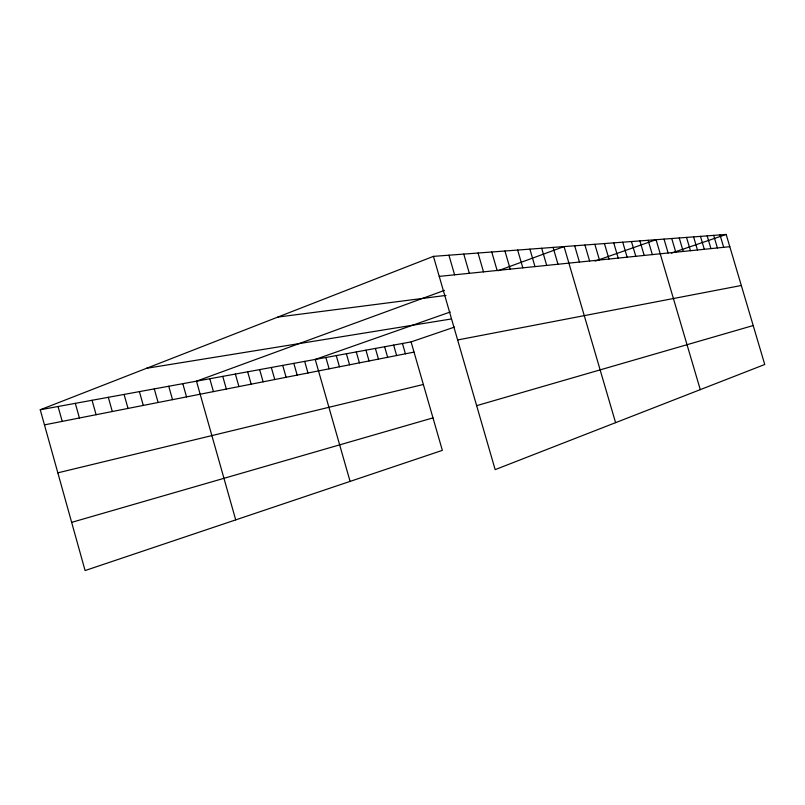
<?xml version="1.0" encoding="UTF-8"?>
<svg xmlns="http://www.w3.org/2000/svg" width="805" height="805" viewBox="0 0 805 805"><rect width="100%" height="100%" fill="white"/><g stroke="black" fill="none" stroke-linecap="round" stroke-linejoin="round"><path stroke-width="1.21" d="M40.25 409.765L411.083 341.904L442.348 450.367L85.089 570.554L40.25 409.765L433.442 256.362L726.17 234.446L764.75 364.494L495.156 469.627L433.442 256.362M444.441 290.384L196.48 381.178L235.714 519.879M498.013 270.762L564.053 246.582L615.584 422.665M450.237 312.008L315.238 359.443L350.095 481.4M595.116 261.112L656.065 239.699L700.28 389.64M411.083 341.904L454.443 327.112M671.39 253.132L726.17 234.446M71.645 522.365L432.979 417.886M476.641 405.66L753.198 325.542M57.839 472.837L423.35 384.478M44.466 424.879L414.022 352.107M457.632 339.962L741.314 285.483M146.53 368.298L451.323 318.971M277.846 317.069L446.01 295.405M439.238 276.387L729.803 246.682M720.012 234.909L723.685 247.306M713.673 235.382L717.396 247.95M707.162 235.865L710.936 248.604M700.481 236.368L704.305 249.288M693.598 236.881L697.472 249.983M686.524 237.415L690.449 250.697M679.239 237.958L683.224 251.442M671.742 238.522L675.777 252.196M664.024 239.105L668.12 252.981M648.106 240.293L652.322 254.601M639.905 240.906L644.181 255.437M631.452 241.54L635.789 256.292M622.728 242.194L627.135 257.177M613.732 242.869L618.2 258.093M604.434 243.563L608.983 259.029M594.845 244.277L599.453 260.005M584.923 245.022L589.612 261.011M574.669 245.787L579.429 262.048M553.065 247.407L557.986 264.241M541.685 248.262L546.696 265.398M529.891 249.148L534.983 266.596M517.645 250.063L522.827 267.844M504.946 251.009L510.219 269.132M491.754 251.995L497.128 270.47M478.039 253.022L483.513 271.859M463.771 254.098L469.345 273.308M448.918 255.205L454.604 274.817M402.45 343.483L405.428 353.798M393.635 345.093L396.644 355.528M384.619 346.744L387.648 357.299M375.392 348.434L378.461 359.111M365.953 350.165L369.052 360.962M356.283 351.926L359.422 362.864M346.392 353.737L349.561 364.796M336.259 355.599L339.458 366.788M325.874 357.49L329.124 368.821M304.662 361.375L307.983 372.987M293.825 363.357L297.176 375.12M282.716 365.39L286.107 377.293M271.325 367.472L274.757 379.527M259.653 369.616L263.124 381.822M247.668 371.809L251.18 384.176M235.372 374.053L238.934 386.581M222.754 376.368L226.356 389.057M209.793 378.732L213.436 391.602M182.805 383.673L186.539 396.905M168.738 386.249L172.522 399.662M154.278 388.896L158.112 402.5M139.396 391.622L143.28 405.418M124.081 394.42L128.015 408.427M108.313 397.308L112.297 411.516M92.062 400.286L96.107 414.706M75.318 403.345L79.413 417.996M58.061 406.505L62.216 421.387"/></g></svg>
